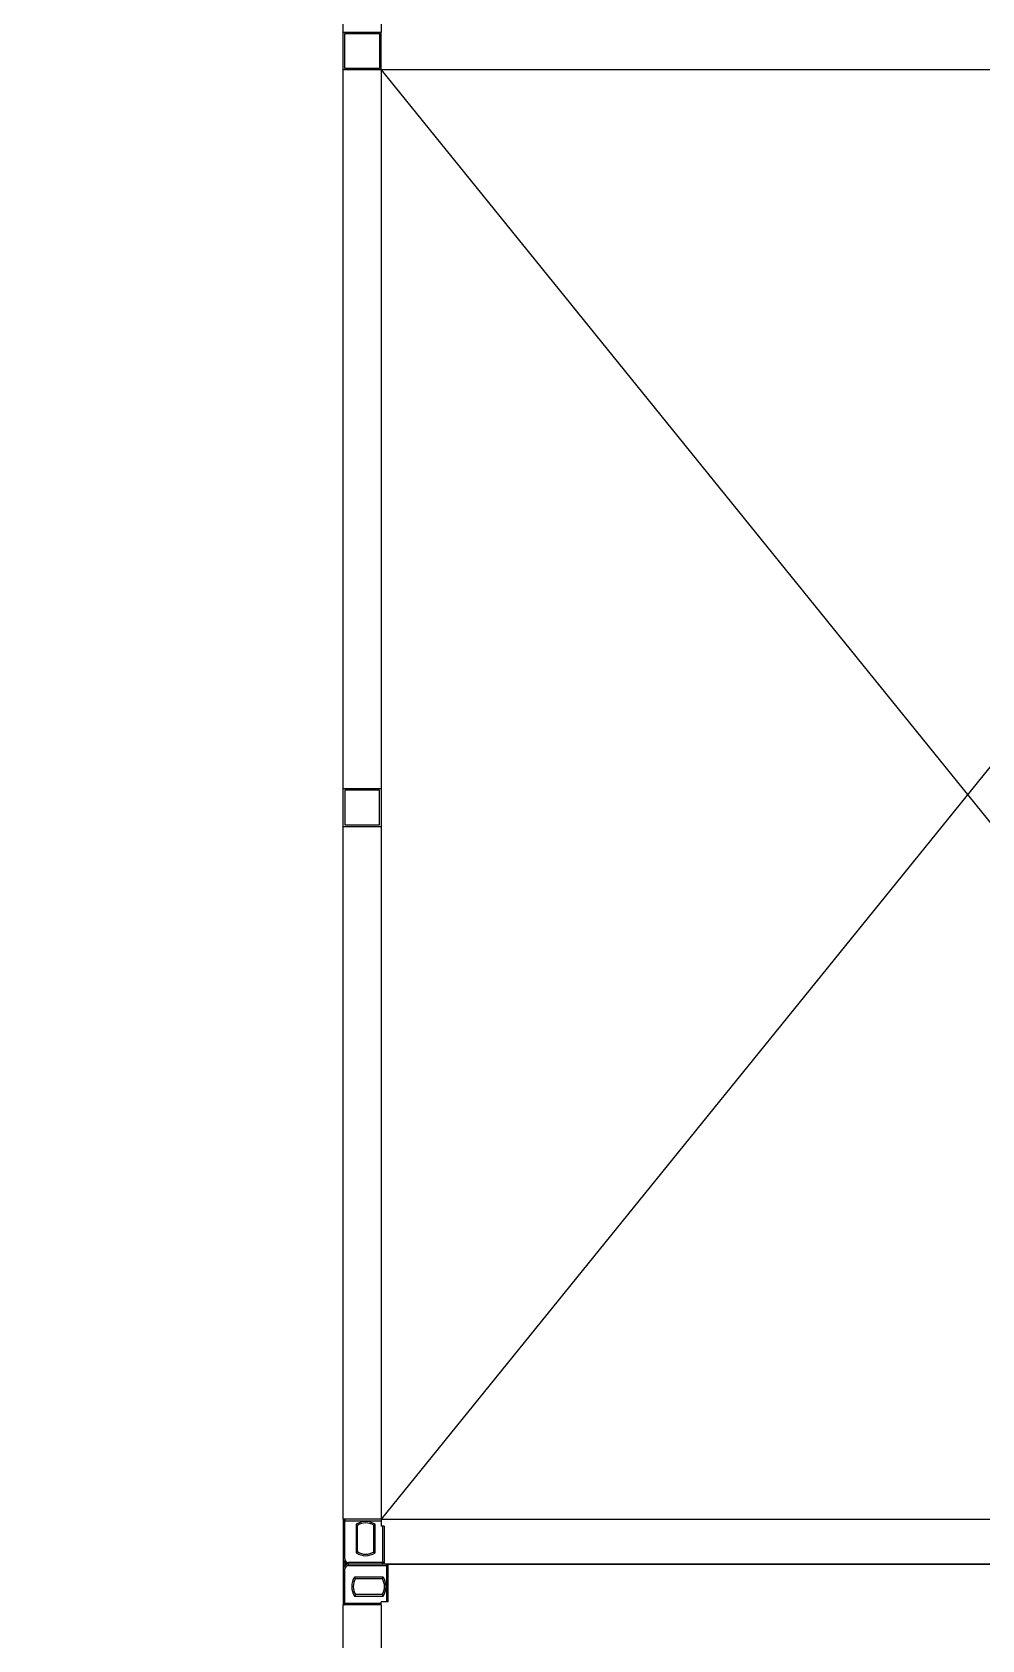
# Model space of a CAD drawing. Header units: millimetres. Extents: x 2448621 to 2484291, y -423869 to -398639.
# Drawn here: x 2479422.1 to 2479535, y -401234.4 to -401043.1 of the extents above; entities that cross this region are included whole.
import ezdxf

# ---------------------------------------------------------------- set-up
doc = ezdxf.new("R2010")
doc.units = ezdxf.units.MM
doc.header["$LTSCALE"] = 30
doc.layers.add('DIM-SCALE', color=7, linetype='Continuous')
doc.styles.add('Arial', font='arial.ttf')
doc.dimstyles.new('일반도면_0050', dxfattribs={"dimtxt": 200, "dimasz": 200, "dimexe": 50, "dimexo": 250, "dimgap": 75, "dimtad": 1, "dimdec": 0, "dimzin": 0, "dimdsep": 46, "dimtxsty": 'Arial', "dimcen": -250, "dimclrd": 7, "dimclre": 7, "dimclrt": 2, "dimadec": 0, "dimazin": 0, "dimtfac": 1, "dimtdec": 0, "dimtix": 1, "dimtmove": 2, "dimatfit": 3, "dimfxl": 1, "dimtolj": 1, "dimtzin": 0, "dimarcsym": 0})

# ---------------------------------------------------------------- blocks, each defined once
blk = doc.blocks.new('KEY PLAN_NEW')
h = blk.add_hatch()
h.set_pattern_fill('ANSI31', color=253, scale=2)
h.set_pattern_definition([(45, (-1396.921, -1800.0236), (-4.490128, 4.490128), [])])
edge = h.paths.add_edge_path()
edge.add_line((-2006.86, -1075.94), (-2006.86, -1091.94))
edge.add_line((-2006.86, -1091.94), (-2067.86, -1091.94))
edge.add_line((-2067.86, -1091.94), (-2067.86, -1375.94))
edge.add_line((-2067.86, -1375.94), (-2006.86, -1375.94))
edge.add_line((-2006.86, -1375.94), (-2006.86, -1391.94))
edge.add_line((-2006.86, -1391.94), (-2007.86, -1391.94))
edge.add_line((-2007.86, -1391.94), (-2007.86, -1488.94))
edge.add_line((-2007.86, -1488.94), (-2008.31, -1488.94))
edge.add_arc((-2028.72, -1493.5), 20.91, 12.5777, 76.5787)
edge.add_line((-2023.86, -1473.16), (-2023.86, -1391.94))
edge.add_line((-2023.86, -1391.94), (-2247.86, -1391.94))
edge.add_line((-2247.86, -1391.94), (-2247.86, -1488.94))
edge.add_line((-2247.86, -1488.94), (-2263.86, -1488.94))
edge.add_line((-2263.86, -1488.94), (-2263.86, -1452.18))
edge.add_line((-2263.86, -1452.18), (-2549.86, -1452.18))
edge.add_line((-2549.86, -1452.18), (-2549.86, -1488.94))
edge.add_line((-2549.86, -1488.94), (-2565.86, -1488.94))
edge.add_line((-2565.86, -1488.94), (-2565.86, -1427.94))
edge.add_line((-2565.86, -1427.94), (-2720.86, -1427.94))
edge.add_line((-2720.86, -1427.94), (-2720.86, -1411.94))
edge.add_line((-2720.86, -1411.94), (-2623.86, -1411.94))
edge.add_line((-2623.86, -1411.94), (-2623.86, -1075.94))
edge.add_line((-2623.86, -1075.94), (-2563.86, -1075.94))
edge.add_line((-2563.86, -1075.94), (-2563.86, -1071.94))
edge.add_line((-2563.86, -1071.94), (-2547.86, -1071.94))
edge.add_line((-2547.86, -1071.94), (-2547.86, -1091.94))
edge.add_line((-2547.86, -1091.94), (-2607.86, -1091.94))
edge.add_line((-2607.86, -1091.94), (-2607.86, -1411.94))
edge.add_line((-2607.86, -1411.94), (-2549.86, -1411.94))
edge.add_line((-2549.86, -1411.94), (-2549.86, -1436.18))
edge.add_line((-2549.86, -1436.18), (-2263.86, -1436.18))
edge.add_line((-2263.86, -1436.18), (-2263.86, -1375.94))
edge.add_line((-2263.86, -1375.94), (-2083.86, -1375.94))
edge.add_line((-2083.86, -1375.94), (-2083.86, -1075.94))
edge.add_line((-2083.86, -1075.94), (-2006.86, -1075.94))
at = {"color": 253}
for p, q in [((-2723.86, -1368.38, 46), (-2723.86, -1075.5, 46)), ((-2720.86, -1193.44, 46), (-2720.86, -1250.44, 46)), ((-2723.86, -1250.44, 46), (-2720.86, -1250.44, 46)), ((-2723.74, -1253.32, 46), (-2723.74, -1250.56, 46)), ((-2723.74, -1250.56, 46), (-2720.98, -1250.56, 46)), ((-2720.98, -1250.56, 46), (-2720.98, -1253.32, 46)), ((-2720.98, -1250.56, 46), (-2720.98, -1253.32, 46)), ((-2720.86, -1253.44, 46), (-2720.86, -1250.44, 46)), ((-2720.98, -1253.32, 46), (-2723.74, -1253.32, 46)), ((-2720.86, -1253.44, 46), (-2723.86, -1253.44, 46)), ((-2627.86, -1253.44, 46), (-2720.86, -1368.38, 46)), ((-2720.86, -1253.44, 46), (-2627.86, -1368.38, 46)), ((-2720.86, -1253.44, 46), (-2720.86, -1310.44, 46)), ((-2720.86, -1310.44, 46), (-2723.86, -1310.44, 46)), ((-2720.98, -1310.56, 46), (-2723.74, -1310.56, 46)), ((-2723.74, -1310.56, 46), (-2723.74, -1313.32, 46)), ((-2720.98, -1313.32, 46), (-2720.98, -1310.56, 46)), ((-2720.98, -1313.32, 46), (-2720.98, -1310.56, 46)), ((-2720.86, -1310.44, 46), (-2720.86, -1313.44, 46)), ((-2723.86, -1313.44, 46), (-2720.86, -1313.44, 46)), ((-2723.74, -1313.32, 46), (-2720.98, -1313.32, 46)), ((-2720.86, -1313.44, 46), (-2720.86, -1368.38, 46)), ((-2723.86, -1368.38, 46), (-2723.86, -1371.94, 46)), ((-2720.86, -1368.38, 46), (-2720.86, -1368.94, 46)), ((-2720.62, -1368.94, 46), (-2720.86, -1368.94, 46)), ((-2720.62, -1371.94, 46), (-2723.86, -1371.94, 46)), ((-2723.86, -1371.94, 46), (-2723.86, -1375.18, 46)), ((-2720.3, -1371.94, 46), (-2723.86, -1371.94, 46)), ((-2667.1, -1371.94, 46), (-2720.62, -1371.94, 46)), ((-2720.3, -1371.94, 46), (-2607.42, -1371.94, 46)), ((-2723.86, -1428.7, 46), (-2723.86, -1375.18, 46)), ((-2720.86, -1375.18, 46), (-2720.86, -1374.94, 46)), ((-2720.3, -1374.94, 46), (-2720.86, -1374.94, 46)), ((-2720.86, -1375.18, 46), (-2720.86, -1428.7, 46))]:
    blk.add_line(p, q, dxfattribs=at)
at = {"color": 253, "linetype": 'Continuous'}
for p, q in [((-2720.86, -1368.38, 46), (-2723.86, -1368.38, 46)), ((-2723.74, -1368.5, 46), (-2723.86, -1368.5, 46)), ((-2723.74, -1368.38, 46), (-2723.74, -1368.5, 46)), ((-2723.74, -1368.5, 46), (-2720.86, -1368.5, 46)), ((-2723.74, -1371.53, 46), (-2723.74, -1368.5, 46)), ((-2722.84, -1368.78, 46), (-2722.84, -1371.04, 46)), ((-2722.72, -1370.98, 46), (-2722.72, -1368.85, 46)), ((-2721.45, -1368.85, 46), (-2721.45, -1370.98, 46)), ((-2721.33, -1371.04, 46), (-2721.33, -1368.78, 46)), ((-2720.74, -1368.94, 46), (-2720.74, -1371.82, 46)), ((-2720.62, -1368.94, 46), (-2720.62, -1371.94, 46)), ((-2723.74, -1371.53, 46), (-2723.86, -1371.53, 46)), ((-2720.74, -1371.82, 46), (-2723.45, -1371.82, 46)), ((-2720.74, -1371.94, 46), (-2720.74, -1371.82, 46)), ((-2720.62, -1371.82, 46), (-2720.74, -1371.82, 46)), ((-2723.74, -1372.35, 46), (-2723.86, -1372.35, 46)), ((-2723.74, -1372.06, 46), (-2723.74, -1372.06, 46)), ((-2723.74, -1372.06, 46), (-2723.74, -1372.06, 46)), ((-2723.74, -1375.06, 46), (-2723.74, -1372.35, 46)), ((-2723.45, -1372.06, 46), (-2723.45, -1371.94, 46)), ((-2723.45, -1372.06, 46), (-2720.42, -1372.06, 46)), ((-2720.7, -1372.97, 46), (-2722.96, -1372.97, 46)), ((-2722.9, -1373.09, 46), (-2720.77, -1373.09, 46)), ((-2720.42, -1372.06, 46), (-2720.42, -1371.94, 46)), ((-2720.3, -1372.06, 46), (-2720.42, -1372.06, 46)), ((-2720.42, -1372.06, 46), (-2720.42, -1374.94, 46)), ((-2720.3, -1374.94, 46), (-2720.3, -1371.94, 46)), ((-2720.77, -1374.36, 46), (-2722.9, -1374.36, 46)), ((-2723.86, -1375.06, 46), (-2723.74, -1375.06, 46)), ((-2720.86, -1375.18, 46), (-2723.86, -1375.18, 46)), ((-2723.74, -1375.18, 46), (-2723.74, -1375.06, 46)), ((-2720.86, -1375.06, 46), (-2723.74, -1375.06, 46)), ((-2722.96, -1374.48, 46), (-2720.7, -1374.48, 46))]:
    blk.add_line(p, q, dxfattribs=at)
at = {"color": 253, "elevation": 46}
blk.add_lwpolyline([(-2720.86, -1368.38), (-2627.86, -1368.38), (-2627.86, -1253.44), (-2720.86, -1253.44)], close=True, dxfattribs=at)
at = {"color": 253, "linetype": 'Continuous'}
for centre, radius, start, end in [((-2723.74, -1368.5, 46), 0.12, 90, 180), ((-2722.08, -1369.91, 46), 1.36, 56.2792, 123.7208), ((-2722.08, -1369.91, 46), 1.24, 59.1964, 120.8036), ((-2723.45, -1371.53, 46), 0.41, 180, 270), ((-2723.45, -1371.53, 46), 0.29, 180, 270), ((-2722.08, -1369.91, 46), 1.36, 236.2792, 303.7208), ((-2722.08, -1369.91, 46), 1.24, 239.1964, 300.8036), ((-2720.74, -1371.82, 46), 0.12, 270, 0), ((-2723.45, -1372.35, 46), 0.41, 90, 180), ((-2723.45, -1372.35, 46), 0.29, 90, 180), ((-2721.83, -1373.72, 46), 1.36, 146.2792, 213.7208), ((-2721.83, -1373.72, 46), 1.24, 149.1964, 210.8036), ((-2721.83, -1373.72, 46), 1.24, 329.1964, 30.8036), ((-2721.83, -1373.72, 46), 1.36, 326.2792, 33.7208), ((-2720.42, -1372.06, 46), 0.12, 0, 90), ((-2723.74, -1375.06, 46), 0.12, 180, 270)]:
    blk.add_arc(centre, radius, start, end, dxfattribs=at)
for points, knots in [([(-2722.84, -1368.78, 46), (-2722.84, -1368.78, 46), (-2722.84, -1368.78, 46), (-2722.83, -1368.78, 46), (-2722.83, -1368.78, 46), (-2722.83, -1368.78, 46), (-2722.83, -1368.79, 46), (-2722.83, -1368.79, 46), (-2722.82, -1368.79, 46), (-2722.82, -1368.79, 46), (-2722.81, -1368.8, 46), (-2722.81, -1368.8, 46), (-2722.8, -1368.8, 46), (-2722.8, -1368.8, 46), (-2722.8, -1368.8, 46), (-2722.8, -1368.8, 46), (-2722.79, -1368.81, 46), (-2722.79, -1368.81, 46), (-2722.79, -1368.81, 46), (-2722.79, -1368.81, 46), (-2722.78, -1368.81, 46), (-2722.78, -1368.82, 46), (-2722.77, -1368.82, 46), (-2722.77, -1368.82, 46), (-2722.76, -1368.82, 46), (-2722.76, -1368.82, 46), (-2722.76, -1368.82, 46), (-2722.76, -1368.82, 46), (-2722.76, -1368.83, 46), (-2722.76, -1368.83, 46), (-2722.75, -1368.83, 46), (-2722.75, -1368.83, 46), (-2722.74, -1368.83, 46), (-2722.74, -1368.83, 46), (-2722.74, -1368.84, 46), (-2722.74, -1368.84, 46), (-2722.74, -1368.84, 46), (-2722.74, -1368.84, 46), (-2722.73, -1368.84, 46), (-2722.73, -1368.84, 46), (-2722.73, -1368.84, 46), (-2722.73, -1368.84, 46), (-2722.73, -1368.84, 46), (-2722.72, -1368.84, 46), (-2722.72, -1368.85, 46), (-2722.72, -1368.85, 46), (-2722.72, -1368.85, 46), (-2722.72, -1368.85, 46), (-2722.72, -1368.85, 46), (-2722.72, -1368.85, 46), (-2722.72, -1368.85, 46), (-2722.72, -1368.85, 46), (-2722.72, -1368.85, 46), (-2722.72, -1368.85, 46)], [0, 0, 0, 0, 0.00782, 0.00782, 0.015639, 0.031279, 0.031279, 0.062557, 0.062557, 0.125114, 0.125114, 0.187671, 0.187671, 0.21895, 0.21895, 0.234589, 0.234589, 0.250228, 0.250228, 0.312785, 0.312785, 0.375342, 0.375342, 0.437899, 0.437899, 0.453538, 0.453538, 0.469178, 0.469178, 0.500456, 0.500456, 0.563013, 0.563013, 0.62557, 0.62557, 0.641209, 0.641209, 0.656849, 0.656849, 0.688127, 0.688127, 0.750684, 0.750684, 0.813241, 0.813241, 0.828881, 0.828881, 0.84452, 0.84452, 0.875798, 0.875798, 0.938355, 1, 1, 1, 1]), ([(-2721.45, -1368.85, 46), (-2721.45, -1368.85, 46), (-2721.45, -1368.85, 46), (-2721.45, -1368.85, 46), (-2721.44, -1368.85, 46), (-2721.44, -1368.85, 46), (-2721.44, -1368.85, 46), (-2721.44, -1368.85, 46), (-2721.44, -1368.85, 46), (-2721.44, -1368.85, 46), (-2721.44, -1368.84, 46), (-2721.44, -1368.84, 46), (-2721.43, -1368.84, 46), (-2721.43, -1368.84, 46), (-2721.43, -1368.84, 46), (-2721.43, -1368.84, 46), (-2721.43, -1368.84, 46), (-2721.43, -1368.84, 46), (-2721.43, -1368.84, 46), (-2721.43, -1368.84, 46), (-2721.42, -1368.83, 46), (-2721.42, -1368.83, 46), (-2721.41, -1368.83, 46), (-2721.41, -1368.83, 46), (-2721.41, -1368.83, 46), (-2721.41, -1368.83, 46), (-2721.4, -1368.82, 46), (-2721.4, -1368.82, 46), (-2721.4, -1368.82, 46), (-2721.4, -1368.82, 46), (-2721.4, -1368.82, 46), (-2721.39, -1368.82, 46), (-2721.39, -1368.82, 46), (-2721.38, -1368.81, 46), (-2721.38, -1368.81, 46), (-2721.37, -1368.81, 46), (-2721.37, -1368.81, 46), (-2721.37, -1368.81, 46), (-2721.37, -1368.8, 46), (-2721.37, -1368.8, 46), (-2721.36, -1368.8, 46), (-2721.36, -1368.8, 46), (-2721.36, -1368.8, 46), (-2721.35, -1368.8, 46), (-2721.35, -1368.79, 46), (-2721.34, -1368.79, 46), (-2721.34, -1368.79, 46), (-2721.33, -1368.79, 46), (-2721.33, -1368.78, 46), (-2721.33, -1368.78, 46), (-2721.33, -1368.78, 46), (-2721.33, -1368.78, 46), (-2721.33, -1368.78, 46), (-2721.33, -1368.78, 46)], [0, 0, 0, 0, 0.06206, 0.12459, 0.12459, 0.155854, 0.155854, 0.171487, 0.171487, 0.187119, 0.187119, 0.249648, 0.249648, 0.312178, 0.312178, 0.343442, 0.343442, 0.359075, 0.359075, 0.374707, 0.374707, 0.437236, 0.437236, 0.499766, 0.499766, 0.53103, 0.53103, 0.546663, 0.546663, 0.562295, 0.562295, 0.624824, 0.624824, 0.687353, 0.687353, 0.749883, 0.749883, 0.765515, 0.765515, 0.781147, 0.781147, 0.812412, 0.812412, 0.874941, 0.874941, 0.937471, 0.937471, 0.968735, 0.968735, 0.984368, 0.992184, 0.992184, 1, 1, 1, 1]), ([(-2722.84, -1371.04, 46), (-2722.84, -1371.04, 46), (-2722.84, -1371.04, 46), (-2722.83, -1371.04, 46), (-2722.83, -1371.04, 46), (-2722.83, -1371.04, 46), (-2722.83, -1371.04, 46), (-2722.83, -1371.04, 46), (-2722.82, -1371.04, 46), (-2722.82, -1371.03, 46), (-2722.81, -1371.03, 46), (-2722.81, -1371.03, 46), (-2722.8, -1371.03, 46), (-2722.8, -1371.03, 46), (-2722.8, -1371.02, 46), (-2722.8, -1371.02, 46), (-2722.79, -1371.02, 46), (-2722.79, -1371.02, 46), (-2722.79, -1371.02, 46), (-2722.79, -1371.02, 46), (-2722.78, -1371.01, 46), (-2722.78, -1371.01, 46), (-2722.77, -1371.01, 46), (-2722.77, -1371.01, 46), (-2722.76, -1371, 46), (-2722.76, -1371, 46), (-2722.76, -1371, 46), (-2722.76, -1371, 46), (-2722.76, -1371, 46), (-2722.76, -1371, 46), (-2722.75, -1371, 46), (-2722.75, -1371, 46), (-2722.74, -1370.99, 46), (-2722.74, -1370.99, 46), (-2722.74, -1370.99, 46), (-2722.74, -1370.99, 46), (-2722.74, -1370.99, 46), (-2722.74, -1370.99, 46), (-2722.73, -1370.99, 46), (-2722.73, -1370.99, 46), (-2722.73, -1370.99, 46), (-2722.73, -1370.99, 46), (-2722.73, -1370.98, 46), (-2722.72, -1370.98, 46), (-2722.72, -1370.98, 46), (-2722.72, -1370.98, 46), (-2722.72, -1370.98, 46), (-2722.72, -1370.98, 46), (-2722.72, -1370.98, 46), (-2722.72, -1370.98, 46), (-2722.72, -1370.98, 46), (-2722.72, -1370.98, 46), (-2722.72, -1370.98, 46), (-2722.72, -1370.98, 46)], [0, 0, 0, 0, 0.00782, 0.00782, 0.015639, 0.031279, 0.031279, 0.062557, 0.062557, 0.125114, 0.125114, 0.187671, 0.187671, 0.21895, 0.21895, 0.234589, 0.234589, 0.250228, 0.250228, 0.312785, 0.312785, 0.375342, 0.375342, 0.437899, 0.437899, 0.453538, 0.453538, 0.469178, 0.469178, 0.500456, 0.500456, 0.563013, 0.563013, 0.62557, 0.62557, 0.641209, 0.641209, 0.656849, 0.656849, 0.688127, 0.688127, 0.750684, 0.750684, 0.813241, 0.813241, 0.828881, 0.828881, 0.84452, 0.84452, 0.875798, 0.875798, 0.938355, 1, 1, 1, 1]), ([(-2721.45, -1370.98, 46), (-2721.45, -1370.98, 46), (-2721.45, -1370.98, 46), (-2721.45, -1370.98, 46), (-2721.44, -1370.98, 46), (-2721.44, -1370.98, 46), (-2721.44, -1370.98, 46), (-2721.44, -1370.98, 46), (-2721.44, -1370.98, 46), (-2721.44, -1370.98, 46), (-2721.44, -1370.98, 46), (-2721.44, -1370.98, 46), (-2721.43, -1370.99, 46), (-2721.43, -1370.99, 46), (-2721.43, -1370.99, 46), (-2721.43, -1370.99, 46), (-2721.43, -1370.99, 46), (-2721.43, -1370.99, 46), (-2721.43, -1370.99, 46), (-2721.43, -1370.99, 46), (-2721.42, -1370.99, 46), (-2721.42, -1370.99, 46), (-2721.41, -1371, 46), (-2721.41, -1371, 46), (-2721.41, -1371, 46), (-2721.41, -1371, 46), (-2721.4, -1371, 46), (-2721.4, -1371, 46), (-2721.4, -1371, 46), (-2721.4, -1371, 46), (-2721.4, -1371.01, 46), (-2721.39, -1371.01, 46), (-2721.39, -1371.01, 46), (-2721.38, -1371.01, 46), (-2721.38, -1371.02, 46), (-2721.37, -1371.02, 46), (-2721.37, -1371.02, 46), (-2721.37, -1371.02, 46), (-2721.37, -1371.02, 46), (-2721.37, -1371.02, 46), (-2721.36, -1371.03, 46), (-2721.36, -1371.03, 46), (-2721.36, -1371.03, 46), (-2721.35, -1371.03, 46), (-2721.35, -1371.03, 46), (-2721.34, -1371.04, 46), (-2721.34, -1371.04, 46), (-2721.33, -1371.04, 46), (-2721.33, -1371.04, 46), (-2721.33, -1371.04, 46), (-2721.33, -1371.04, 46), (-2721.33, -1371.04, 46), (-2721.33, -1371.04, 46), (-2721.33, -1371.04, 46)], [0, 0, 0, 0, 0.06206, 0.12459, 0.12459, 0.155854, 0.155854, 0.171487, 0.171487, 0.187119, 0.187119, 0.249648, 0.249648, 0.312178, 0.312178, 0.343442, 0.343442, 0.359075, 0.359075, 0.374707, 0.374707, 0.437236, 0.437236, 0.499766, 0.499766, 0.53103, 0.53103, 0.546663, 0.546663, 0.562295, 0.562295, 0.624824, 0.624824, 0.687353, 0.687353, 0.749883, 0.749883, 0.765515, 0.765515, 0.781147, 0.781147, 0.812412, 0.812412, 0.874941, 0.874941, 0.937471, 0.937471, 0.968735, 0.968735, 0.984368, 0.992184, 0.992184, 1, 1, 1, 1]), ([(-2722.96, -1372.97, 46), (-2722.96, -1372.97, 46), (-2722.96, -1372.97, 46), (-2722.96, -1372.97, 46), (-2722.96, -1372.97, 46), (-2722.96, -1372.97, 46), (-2722.96, -1372.98, 46), (-2722.96, -1372.98, 46), (-2722.95, -1372.98, 46), (-2722.95, -1372.99, 46), (-2722.95, -1372.99, 46), (-2722.95, -1373, 46), (-2722.94, -1373, 46), (-2722.94, -1373.01, 46), (-2722.94, -1373.01, 46), (-2722.94, -1373.01, 46), (-2722.94, -1373.01, 46), (-2722.94, -1373.01, 46), (-2722.94, -1373.02, 46), (-2722.94, -1373.02, 46), (-2722.93, -1373.03, 46), (-2722.93, -1373.03, 46), (-2722.93, -1373.04, 46), (-2722.92, -1373.04, 46), (-2722.92, -1373.04, 46), (-2722.92, -1373.04, 46), (-2722.92, -1373.04, 46), (-2722.92, -1373.05, 46), (-2722.92, -1373.05, 46), (-2722.92, -1373.05, 46), (-2722.92, -1373.05, 46), (-2722.92, -1373.06, 46), (-2722.91, -1373.06, 46), (-2722.91, -1373.06, 46), (-2722.91, -1373.07, 46), (-2722.91, -1373.07, 46), (-2722.91, -1373.07, 46), (-2722.91, -1373.07, 46), (-2722.91, -1373.07, 46), (-2722.91, -1373.07, 46), (-2722.9, -1373.07, 46), (-2722.9, -1373.08, 46), (-2722.9, -1373.08, 46), (-2722.9, -1373.08, 46), (-2722.9, -1373.08, 46), (-2722.9, -1373.08, 46), (-2722.9, -1373.08, 46), (-2722.9, -1373.08, 46), (-2722.9, -1373.09, 46), (-2722.9, -1373.09, 46), (-2722.9, -1373.09, 46), (-2722.9, -1373.09, 46), (-2722.9, -1373.09, 46), (-2722.9, -1373.09, 46)], [0, 0, 0, 0, 0.00782, 0.00782, 0.015639, 0.031279, 0.031279, 0.062557, 0.062557, 0.125114, 0.125114, 0.187671, 0.187671, 0.21895, 0.21895, 0.234589, 0.234589, 0.250228, 0.250228, 0.312785, 0.312785, 0.375342, 0.375342, 0.437899, 0.437899, 0.453538, 0.453538, 0.469178, 0.469178, 0.500456, 0.500456, 0.563013, 0.563013, 0.62557, 0.62557, 0.641209, 0.641209, 0.656849, 0.656849, 0.688127, 0.688127, 0.750684, 0.750684, 0.813241, 0.813241, 0.828881, 0.828881, 0.84452, 0.84452, 0.875798, 0.875798, 0.938355, 1, 1, 1, 1]), ([(-2720.7, -1372.97, 46), (-2720.7, -1372.97, 46), (-2720.7, -1372.97, 46), (-2720.7, -1372.97, 46), (-2720.7, -1372.97, 46), (-2720.7, -1372.97, 46), (-2720.7, -1372.98, 46), (-2720.71, -1372.98, 46), (-2720.71, -1372.98, 46), (-2720.71, -1372.99, 46), (-2720.71, -1372.99, 46), (-2720.72, -1373, 46), (-2720.72, -1373, 46), (-2720.72, -1373.01, 46), (-2720.72, -1373.01, 46), (-2720.72, -1373.01, 46), (-2720.72, -1373.01, 46), (-2720.72, -1373.01, 46), (-2720.73, -1373.02, 46), (-2720.73, -1373.02, 46), (-2720.73, -1373.03, 46), (-2720.73, -1373.03, 46), (-2720.74, -1373.04, 46), (-2720.74, -1373.04, 46), (-2720.74, -1373.04, 46), (-2720.74, -1373.04, 46), (-2720.74, -1373.04, 46), (-2720.74, -1373.05, 46), (-2720.74, -1373.05, 46), (-2720.74, -1373.05, 46), (-2720.75, -1373.05, 46), (-2720.75, -1373.06, 46), (-2720.75, -1373.06, 46), (-2720.75, -1373.06, 46), (-2720.75, -1373.07, 46), (-2720.75, -1373.07, 46), (-2720.76, -1373.07, 46), (-2720.76, -1373.07, 46), (-2720.76, -1373.07, 46), (-2720.76, -1373.07, 46), (-2720.76, -1373.07, 46), (-2720.76, -1373.08, 46), (-2720.76, -1373.08, 46), (-2720.76, -1373.08, 46), (-2720.76, -1373.08, 46), (-2720.76, -1373.08, 46), (-2720.76, -1373.08, 46), (-2720.76, -1373.08, 46), (-2720.76, -1373.09, 46), (-2720.76, -1373.09, 46), (-2720.77, -1373.09, 46), (-2720.77, -1373.09, 46), (-2720.77, -1373.09, 46), (-2720.77, -1373.09, 46)], [0, 0, 0, 0, 0.00782, 0.00782, 0.015639, 0.031279, 0.031279, 0.062557, 0.062557, 0.125114, 0.125114, 0.187671, 0.187671, 0.21895, 0.21895, 0.234589, 0.234589, 0.250228, 0.250228, 0.312785, 0.312785, 0.375342, 0.375342, 0.437899, 0.437899, 0.453538, 0.453538, 0.469178, 0.469178, 0.500456, 0.500456, 0.563013, 0.563013, 0.62557, 0.62557, 0.641209, 0.641209, 0.656849, 0.656849, 0.688127, 0.688127, 0.750684, 0.750684, 0.813241, 0.813241, 0.828881, 0.828881, 0.84452, 0.84452, 0.875798, 0.875798, 0.938355, 1, 1, 1, 1]), ([(-2722.9, -1374.36, 46), (-2722.9, -1374.36, 46), (-2722.9, -1374.36, 46), (-2722.9, -1374.36, 46), (-2722.9, -1374.36, 46), (-2722.9, -1374.36, 46), (-2722.9, -1374.36, 46), (-2722.9, -1374.36, 46), (-2722.9, -1374.36, 46), (-2722.9, -1374.36, 46), (-2722.9, -1374.37, 46), (-2722.9, -1374.37, 46), (-2722.9, -1374.37, 46), (-2722.9, -1374.37, 46), (-2722.91, -1374.38, 46), (-2722.91, -1374.38, 46), (-2722.91, -1374.38, 46), (-2722.91, -1374.38, 46), (-2722.91, -1374.38, 46), (-2722.91, -1374.38, 46), (-2722.91, -1374.38, 46), (-2722.91, -1374.39, 46), (-2722.92, -1374.39, 46), (-2722.92, -1374.39, 46), (-2722.92, -1374.4, 46), (-2722.92, -1374.4, 46), (-2722.92, -1374.4, 46), (-2722.92, -1374.4, 46), (-2722.92, -1374.4, 46), (-2722.92, -1374.4, 46), (-2722.92, -1374.41, 46), (-2722.93, -1374.41, 46), (-2722.93, -1374.42, 46), (-2722.93, -1374.42, 46), (-2722.94, -1374.43, 46), (-2722.94, -1374.43, 46), (-2722.94, -1374.44, 46), (-2722.94, -1374.44, 46), (-2722.94, -1374.44, 46), (-2722.94, -1374.44, 46), (-2722.94, -1374.44, 46), (-2722.94, -1374.44, 46), (-2722.95, -1374.45, 46), (-2722.95, -1374.45, 46), (-2722.95, -1374.46, 46), (-2722.95, -1374.46, 46), (-2722.96, -1374.47, 46), (-2722.96, -1374.47, 46), (-2722.96, -1374.47, 46), (-2722.96, -1374.48, 46), (-2722.96, -1374.48, 46), (-2722.96, -1374.48, 46), (-2722.96, -1374.48, 46), (-2722.96, -1374.48, 46)], [0, 0, 0, 0, 0.06206, 0.12459, 0.12459, 0.155854, 0.155854, 0.171487, 0.171487, 0.187119, 0.187119, 0.249648, 0.249648, 0.312178, 0.312178, 0.343442, 0.343442, 0.359075, 0.359075, 0.374707, 0.374707, 0.437236, 0.437236, 0.499766, 0.499766, 0.53103, 0.53103, 0.546663, 0.546663, 0.562295, 0.562295, 0.624824, 0.624824, 0.687353, 0.687353, 0.749883, 0.749883, 0.765515, 0.765515, 0.781147, 0.781147, 0.812412, 0.812412, 0.874941, 0.874941, 0.937471, 0.937471, 0.968735, 0.968735, 0.984368, 0.992184, 0.992184, 1, 1, 1, 1]), ([(-2720.77, -1374.36, 46), (-2720.77, -1374.36, 46), (-2720.77, -1374.36, 46), (-2720.77, -1374.36, 46), (-2720.76, -1374.36, 46), (-2720.76, -1374.36, 46), (-2720.76, -1374.36, 46), (-2720.76, -1374.36, 46), (-2720.76, -1374.36, 46), (-2720.76, -1374.36, 46), (-2720.76, -1374.37, 46), (-2720.76, -1374.37, 46), (-2720.76, -1374.37, 46), (-2720.76, -1374.37, 46), (-2720.76, -1374.38, 46), (-2720.76, -1374.38, 46), (-2720.76, -1374.38, 46), (-2720.76, -1374.38, 46), (-2720.75, -1374.38, 46), (-2720.75, -1374.38, 46), (-2720.75, -1374.38, 46), (-2720.75, -1374.39, 46), (-2720.75, -1374.39, 46), (-2720.75, -1374.39, 46), (-2720.74, -1374.4, 46), (-2720.74, -1374.4, 46), (-2720.74, -1374.4, 46), (-2720.74, -1374.4, 46), (-2720.74, -1374.4, 46), (-2720.74, -1374.4, 46), (-2720.74, -1374.41, 46), (-2720.74, -1374.41, 46), (-2720.73, -1374.42, 46), (-2720.73, -1374.42, 46), (-2720.73, -1374.43, 46), (-2720.73, -1374.43, 46), (-2720.72, -1374.44, 46), (-2720.72, -1374.44, 46), (-2720.72, -1374.44, 46), (-2720.72, -1374.44, 46), (-2720.72, -1374.44, 46), (-2720.72, -1374.44, 46), (-2720.72, -1374.45, 46), (-2720.71, -1374.45, 46), (-2720.71, -1374.46, 46), (-2720.71, -1374.46, 46), (-2720.71, -1374.47, 46), (-2720.7, -1374.47, 46), (-2720.7, -1374.47, 46), (-2720.7, -1374.48, 46), (-2720.7, -1374.48, 46), (-2720.7, -1374.48, 46), (-2720.7, -1374.48, 46), (-2720.7, -1374.48, 46)], [0, 0, 0, 0, 0.06206, 0.12459, 0.12459, 0.155854, 0.155854, 0.171487, 0.171487, 0.187119, 0.187119, 0.249648, 0.249648, 0.312178, 0.312178, 0.343442, 0.343442, 0.359075, 0.359075, 0.374707, 0.374707, 0.437236, 0.437236, 0.499766, 0.499766, 0.53103, 0.53103, 0.546663, 0.546663, 0.562295, 0.562295, 0.624824, 0.624824, 0.687353, 0.687353, 0.749883, 0.749883, 0.765515, 0.765515, 0.781147, 0.781147, 0.812412, 0.812412, 0.874941, 0.874941, 0.937471, 0.937471, 0.968735, 0.968735, 0.984368, 0.992184, 0.992184, 1, 1, 1, 1])]:
    blk.add_open_spline(points, degree=3, knots=knots, dxfattribs=at)

msp = doc.modelspace()

# ---------------------------------------------------------------- block references
at = {"xscale": 1.5, "yscale": 1.5, "zscale": 1.5}
msp.add_blockref('KEY PLAN_NEW', (2483544.88, -399167.45), dxfattribs=at)

# ---------------------------------------------------------------- leaders
at = {"layer": 'DIM-SCALE'}
msp.add_leader([(2479844.54, -401092.22, -217.61), (2479335.33, -402690.04, -217.61), (2479155.33, -402690.04, -217.61)], dimstyle='일반도면_0050', override={"dimclrd": 1}, dxfattribs=at)

doc.saveas('drawing.dxf')
